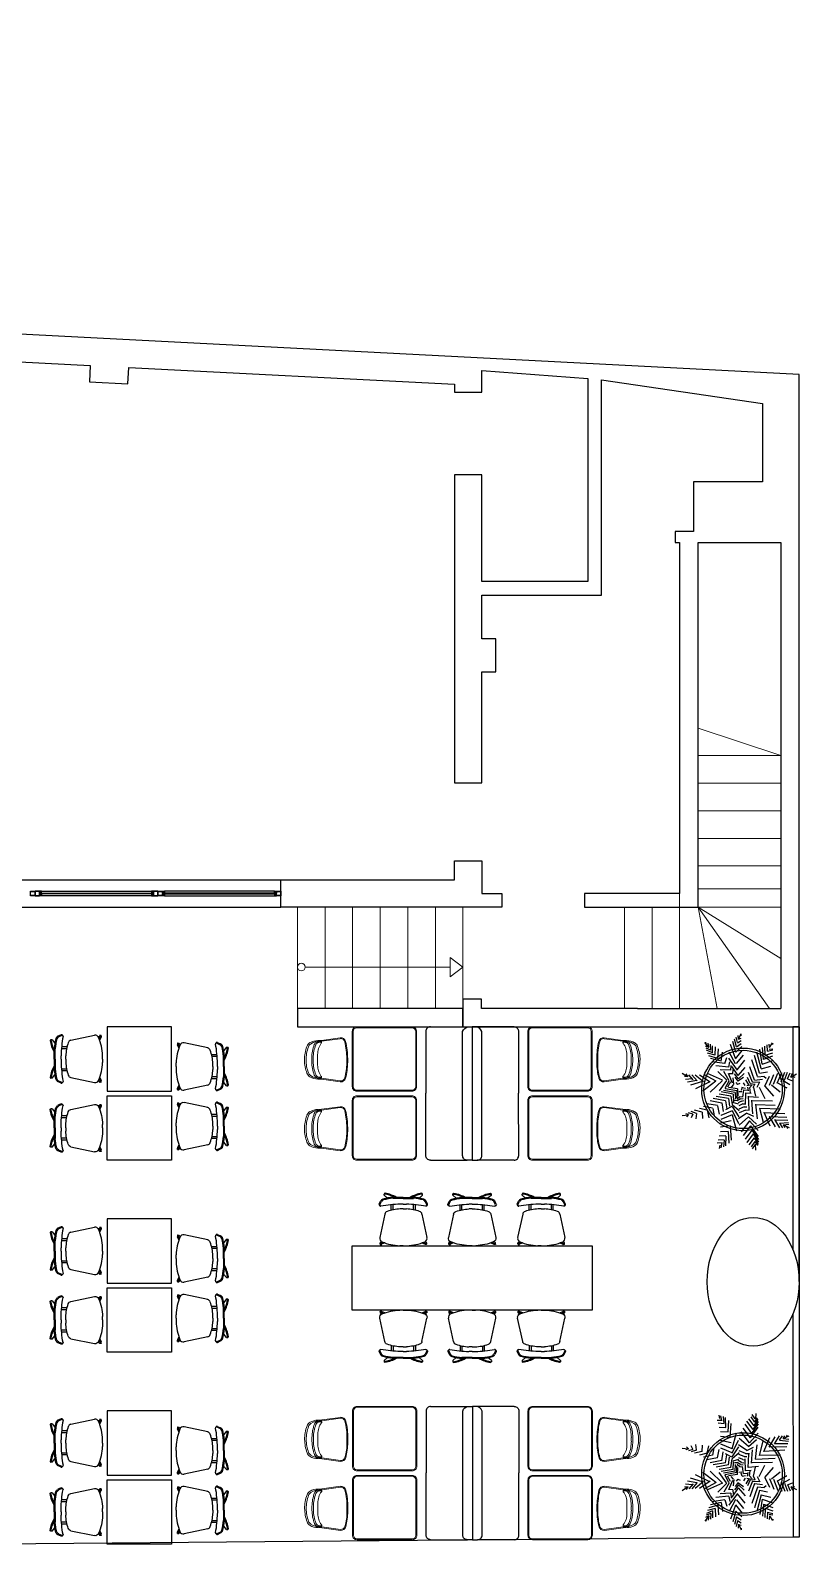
# Model space of a CAD drawing. Header units: centimetres. Extents: x 4865 to 155105, y -10632 to -8826.
# Drawn here: x 7700 to 8537, y -10485 to -8826 of the extents above; entities that cross this region are included whole.
import ezdxf

# ---------------------------------------------------------------- set-up
doc = ezdxf.new("R2010")
doc.units = ezdxf.units.CM
doc.header["$MEASUREMENT"] = 0
for name, color, linetype, lineweight in [('ahsap', 34, 'Continuous', 13), ('kontra-tefriş', 205, 'Continuous', 18), ('çıktı', 255, 'Continuous', 5)]:
    doc.layers.add(name, color=color, linetype=linetype, lineweight=lineweight)
for name, color, linetype, true_color in [('As Built', 7, 'Continuous', 0x5a5a5a), ('Kontra-Cam', 7, 'Continuous', 0xd6cdb8), ('Kontra_Gorunus Cizgi', 7, 'Continuous', 0x9a907e), ('Kontra_Mobilya', 7, 'Continuous', 0x5e5572), ('Kontra_Profil', 7, 'Continuous', 0x6d787c), ('Kontra_Seramik', 7, 'Continuous', 0x455d73)]:
    doc.layers.add(name, color=color, linetype=linetype, true_color=true_color)

# ---------------------------------------------------------------- blocks, each defined once
blk = doc.blocks.new('S2')
at = {"layer": 'kontra-tefriş'}
for p, q in [((-11.4, 0), (-6, 0)), ((-6, 6.4), (-7.8, 6.4)), ((-6, 4.7), (-7.8, 4.7)), ((-6, 6.4), (-3.6, 6.4)), ((-6, 4.7), (-3.6, 4.7)), ((0, 0), (-6, 0)), ((-29.6, -24.6), (-26.8, -4.2)), ((-28.6, -24.7), (-25.8, -4.3)), ((-26.8, -4.2), (-26.6, -0.2)), ((17.3, -24.7), (14.4, -4.3)), ((15.4, -4.2), (15.3, -0.2)), ((18.3, -24.6), (15.4, -4.2)), ((-6.9, -32.7), (-6.8, -32.7)), ((-5.4, -31.7), (-6.7, -31.7)), ((-5.4, -32.7), (-6.7, -32.7)), ((-5.4, -31.7), (-2.2, -31.7)), ((-5.4, -32.7), (-2.2, -32.7))]:
    blk.add_line(p, q, dxfattribs=at)
for centre, radius, start, end in [((-9.2, -0.3), 17.4, 149.8246, 179.7195), ((-9.7, -2), 16.2, 143.6591, 188.0232), ((-20.1, -1.6), 5.36, 154.2435, 207.0789), ((-20.8, -0.4), 4.28, 110.4223, 164.0764), ((-20.4, -2), 4.28, 110.5968, 173.0517), ((-18.2, 4.9), 7.08, 107.1637, 149.8246), ((-11.4, -21), 21, 90, 126.0116), ((-18.2, 4.9), 5.36, 107.1637, 149.8246), ((-6.8, -38.1), 44.5, 91.2998, 110.4223), ((-6.8, -38.1), 42.9, 91.2998, 110.5968), ((-5.1, -29.9), 44.3, 90.3136, 109.9727), ((-5.1, -30), 42.6, 90.3159, 110.0702), ((-5.6, -26.5), 40.8, 69.1846, 89.6662), ((-5.6, -26.5), 39.1, 69.0525, 89.663), ((-4.6, -38.1), 44.5, 69.5777, 88.7002), ((-4.6, -38.1), 42.9, 69.4032, 88.7002), ((6.8, 4.9), 5.36, 30.1754, 72.8363), ((6.8, 4.9), 7.08, 30.1754, 72.8363), ((9, -2), 4.28, 6.9483, 69.4032), ((9.5, -0.4), 4.28, 15.9236, 69.5777), ((-1.6, -2), 16.2, 351.9768, 36.3409), ((-2.1, -0.3), 17.4, 0.2805, 30.1754), ((8.8, -1.6), 5.36, 332.9211, 25.7565), ((-2.9, -43), 45, 119.4604, 120.6303), ((-24.3, -3.5), 0.826, 224.4323, 318.4485), ((-20.8, -2.4), 3.89, 165.784, 208.1186), ((0, -21), 21, 53.9884, 90), ((12.9, -3.5), 0.826, 221.5515, 315.5677), ((9.5, -2.4), 3.89, 331.8814, 14.216), ((-8.5, -43), 45, 59.3697, 60.5396), ((-24.3, -25.2), 5.42, 173.5544, 256.3464), ((-24.3, -25.2), 4.42, 173.5544, 256.3464), ((-6.9, 46.4), 79.1, 256.3464, 270.1225), ((-6.9, 46.4), 78.1, 256.3464, 270.1225), ((-2, 27.2), 58.9, 269.8679, 285.74), ((-2, 27.2), 59.8, 269.868, 285.7097), ((12.9, -25.2), 4.42, 283.6536, 6.4456), ((12.9, -25.2), 5.42, 283.6536, 6.4456)]:
    blk.add_arc(centre, radius, start, end, dxfattribs=at)
blk = doc.blocks.new('fdsfs')
at = {"color": 0, "linetype": 'ByBlock'}
for p, q in [((5557, 224.4), (5602.5, 224.4)), ((5647.9, 224.4), (5602.4, 224.4)), ((5556.9, 79.4), (5596.9, 79.4)), ((5647.9, 79.4), (5607.9, 79.4))]:
    blk.add_line(p, q, dxfattribs=at)
for points in [[(5556.9, 224.4), (5557, 224.4, 0.414214), (5552, 219.4), (5552, 152.3)], [(5602.4, 79.4), (5596.9, 79.4, -0.414214), (5591.9, 84.4), (5591.9, 84.4), (5592, 219.4, -0.292623), (5598, 224.4), (5602.5, 224.4)], [(5602.4, 79.4), (5607.9, 79.4, 0.414214), (5612.9, 84.4), (5612.9, 84.4), (5612.9, 219.4, 0.292623), (5606.9, 224.4), (5602.4, 224.4)], [(5648, 224.4), (5647.9, 224.4, -0.414214), (5652.9, 219.4), (5652.9, 152.3)], [(5556.8, 79.4), (5556.9, 79.4, -0.414214), (5551.9, 84.4), (5552, 152.3)], [(5648, 79.4), (5647.9, 79.4, 0.414214), (5652.9, 84.4), (5652.9, 152.3)]]:
    blk.add_lwpolyline(points, format="xyb", dxfattribs=at)
for points in [[(5602.5, 224.4), (5602.4, 79.4)], [(5602.4, 224.4), (5602.4, 79.4)]]:
    blk.add_lwpolyline(points, dxfattribs=at)
at = {"layer": 'ahsap'}
for points in [[(5472, 219.4, -0.414214), (5477, 224.4), (5537, 224.4, -0.414214), (5542, 219.4), (5542, 159.4, -0.414214), (5537, 154.4), (5477, 154.4, -0.414214), (5472, 159.4)], [(5473, 219.4, -0.414214), (5477, 223.4), (5537, 223.4, -0.414214), (5541, 219.4), (5541, 159.4, -0.414214), (5537, 155.4), (5477, 155.4, -0.414214), (5473, 159.4)], [(5662.9, 219.4, -0.414214), (5667.9, 224.4), (5727.9, 224.4, -0.414214), (5732.9, 219.4), (5732.9, 159.4, -0.414214), (5727.9, 154.4), (5667.9, 154.4, -0.414214), (5662.9, 159.4)], [(5663.9, 219.4, -0.414214), (5667.9, 223.4), (5727.9, 223.4, -0.414214), (5731.9, 219.4), (5731.9, 159.4, -0.414214), (5727.9, 155.4), (5667.9, 155.4, -0.414214), (5663.9, 159.4)], [(5472, 144.4, -0.414214), (5477, 149.4), (5537, 149.4, -0.414214), (5542, 144.4), (5542, 84.4, -0.414214), (5537, 79.4), (5477, 79.4, -0.414214), (5472, 84.4)], [(5662.9, 144.4, -0.414214), (5667.9, 149.4), (5727.9, 149.4, -0.414214), (5732.9, 144.4), (5732.9, 84.4, -0.414214), (5727.9, 79.4), (5667.9, 79.4, -0.414214), (5662.9, 84.4)], [(5473, 144.4, -0.414214), (5477, 148.4), (5537, 148.4, -0.414214), (5541, 144.4), (5541, 84.4, -0.414214), (5537, 80.4), (5477, 80.4, -0.414214), (5473, 84.4)], [(5663.9, 144.4, -0.414214), (5667.9, 148.4), (5727.9, 148.4, -0.414214), (5731.9, 144.4), (5731.9, 84.4, -0.414214), (5727.9, 80.4), (5667.9, 80.4, -0.414214), (5663.9, 84.4)]]:
    blk.add_lwpolyline(points, format="xyb", close=True, dxfattribs=at)
at = {"layer": 'çıktı', "xscale": -1, "rotation": 90}
for p in [(5434.3, 182.9), (5434.3, 107.9)]:
    blk.add_blockref('S2', p, dxfattribs=at)
at = {"layer": 'çıktı', "rotation": 270}
for p in [(5770.6, 182.9), (5770.6, 107.9)]:
    blk.add_blockref('S2', p, dxfattribs=at)
blk = doc.blocks.new('dfgrg')
at = {"color": 129, "true_color": 0x365941}
for p, q in [((97864.4, -49002.8), (97864.3, -49006.7)), ((97838.8, -49007.4), (97838.8, -49007.4)), ((97842.1, -49007.6), (97838.8, -49007.4)), ((97843.6, -49009.6), (97839.6, -49009.3)), ((97840.6, -49006.2), (97840.3, -49003.9)), ((97844.7, -49012.3), (97840.3, -49012.1)), ((97842, -49007.6), (97841.4, -49004.4)), ((97843.5, -49009.5), (97843, -49004.9)), ((97844.7, -49012.1), (97844.5, -49005.6)), ((97846.2, -49015.1), (97846.5, -49007.4)), ((97847.5, -49018.8), (97848.1, -49009.4)), ((97861, -49018.9), (97856, -49012.5)), ((97861.9, -49016), (97857.3, -49010)), ((97862.6, -49013.5), (97858.6, -49007.9)), ((97858.6, -49007.9), (97858.6, -49007.9)), ((97863.3, -49011), (97859.9, -49006.3)), ((97861, -49018.9), (97866.1, -49011.9)), ((97863.7, -49008.5), (97861.3, -49005)), ((97861.9, -49016), (97866.2, -49009.8)), ((97864, -49006.5), (97862.1, -49003.6)), ((97862.6, -49013.5), (97866.2, -49008.1)), ((97863.3, -49011), (97865.9, -49006.6)), ((97863.7, -49008.5), (97865.5, -49005.8)), ((97847.5, -49018.8), (97841, -49018)), ((97846.2, -49015.2), (97841.1, -49014.9)), ((97848.1, -49022.2), (97841.1, -49020.7)), ((97848.8, -49029), (97852.9, -49020.4)), ((97848.9, -49026.2), (97851.6, -49015.6)), ((97859.5, -49024.8), (97853.4, -49019.3)), ((97860.3, -49022.2), (97854.7, -49015)), ((97859.5, -49024.8), (97864.8, -49020)), ((97860.3, -49022.2), (97865.9, -49015.8)), ((97866.8, -49030.6), (97869.4, -49021.2)), ((97869.7, -49027.9), (97873.8, -49018.8)), ((97873.2, -49025.1), (97877.2, -49018.3)), ((97876.8, -49023), (97880, -49017.6)), ((97876.8, -49022.8), (97885.7, -49022.7)), ((97880.1, -49020.6), (97882.1, -49017.6)), ((97880.2, -49020.6), (97886.1, -49021.1)), ((97882.6, -49019.5), (97886.4, -49017.7)), ((97882.6, -49019.5), (97883.7, -49017.7)), ((97882.6, -49019.5), (97886.3, -49019.9)), ((97884.7, -49018.4), (97885.5, -49017.2)), ((97815.8, -49025.8), (97819.6, -49026.2)), ((97819.9, -49026.3), (97818.1, -49026.9)), ((97819.9, -49026.3), (97818.6, -49024.9)), ((97822.7, -49026.7), (97819.9, -49027.5)), ((97822.7, -49026.5), (97821.6, -49024.2)), ((97825.3, -49027.1), (97821.6, -49028.3)), ((97828.9, -49028), (97824, -49029.2)), ((97825.3, -49027), (97824.8, -49023.4)), ((97832.3, -49029.2), (97827.1, -49030.4)), ((97828.9, -49027.9), (97829.1, -49023.8)), ((97835.9, -49030.5), (97829.8, -49031.7)), ((97839, -49032.3), (97832.1, -49033.5)), ((97832.3, -49029.2), (97833.3, -49024.2)), ((97836, -49030.4), (97836.9, -49025.5)), ((97839, -49032.2), (97840.2, -49026.7)), ((97841.2, -49025.7), (97841.3, -49025.7)), ((97848.7, -49028.9), (97841.2, -49025.7)), ((97848.9, -49026.2), (97841.3, -49023.1)), ((97841.9, -49034.1), (97842.9, -49028.3)), ((97848.6, -49031.7), (97844.4, -49029.5)), ((97844.4, -49035.4), (97845.2, -49030.2)), ((97846.3, -49036.9), (97847.1, -49031.8)), ((97848, -49038.5), (97848.7, -49032.9)), ((97848.7, -49031.6), (97853.1, -49024.9)), ((97853.4, -49028.9), (97848.7, -49032.8)), ((97858.5, -49027.3), (97853, -49023.6)), ((97855.9, -49033.4), (97853.2, -49032.2)), ((97856.8, -49031.4), (97853.3, -49030)), ((97857.6, -49029.3), (97853.4, -49027.5)), ((97856.8, -49031.4), (97858.6, -49031.4)), ((97857.7, -49040.8), (97857.5, -49032.9)), ((97857.6, -49029.3), (97860.2, -49029.4)), ((97858.5, -49027.3), (97862.8, -49025.2)), ((97858.6, -49031.4), (97858.6, -49031.4)), ((97859.4, -49038.5), (97859.8, -49029.7)), ((97861.6, -49035.8), (97862.3, -49026.8)), ((97864.2, -49033.1), (97865.4, -49023.5)), ((97864.2, -49033), (97877.2, -49032.5)), ((97866.8, -49030.5), (97880.7, -49030.2)), ((97869.8, -49027.8), (97883.7, -49027)), ((97873.2, -49025), (97885, -49024.6)), ((97885, -49024.6), (97885, -49024.6)), ((97838.1, -49048.5), (97829.3, -49041.8)), ((97842, -49033.9), (97834.2, -49035.4)), ((97842.5, -49048.9), (97834.2, -49041.1)), ((97844.4, -49035.4), (97836.3, -49036.9)), ((97846.3, -49036.9), (97838.2, -49038.3)), ((97845, -49048.8), (97840.1, -49042)), ((97848, -49038.5), (97840.2, -49039.9)), ((97849.5, -49039.9), (97841.6, -49041.3)), ((97850.8, -49041), (97843, -49042.3)), ((97851.8, -49042), (97844.1, -49043.4)), ((97852.9, -49033.2), (97849.3, -49034.3)), ((97849.3, -49034.3), (97849.3, -49034.3)), ((97849.5, -49039.9), (97849.7, -49034.8)), ((97852.5, -49035.4), (97850.3, -49035.6)), ((97850.8, -49041), (97850.9, -49036.5)), ((97851.8, -49042), (97851.9, -49037.5)), ((97853.8, -49038.1), (97852.1, -49036.6)), ((97854.3, -49036.7), (97852.2, -49035.3)), ((97852.3, -49043.3), (97852.6, -49038.6)), ((97855, -49035.2), (97852.7, -49034)), ((97853.3, -49041.6), (97855.3, -49041.5)), ((97853.8, -49038), (97855.6, -49038.2)), ((97854.3, -49036.7), (97856, -49036.9)), ((97855.4, -49044.4), (97854.8, -49042.3)), ((97855, -49035.2), (97856.5, -49035.6)), ((97856.3, -49042.7), (97855.6, -49037.9)), ((97855.9, -49033.4), (97857.6, -49033.5)), ((97856.5, -49042.6), (97859.3, -49042.4)), ((97857.6, -49033.5), (97857.6, -49033.5)), ((97857.6, -49040.6), (97861.4, -49040.4)), ((97859, -49044.4), (97859.4, -49042)), ((97859.7, -49038.3), (97866.2, -49037.8)), ((97860.2, -49044.2), (97860.6, -49040.8)), ((97861.4, -49040.4), (97861.4, -49040.4)), ((97861.4, -49040.4), (97861.4, -49040.4)), ((97875.5, -49035.2), (97862, -49035.4)), ((97862.8, -49044.3), (97864.2, -49038.4)), ((97866.6, -49044.5), (97870.3, -49037)), ((97870.3, -49045.1), (97876.1, -49038.5)), ((97874.9, -49046), (97880.6, -49041.4)), ((97815.8, -49053.8), (97819.3, -49051.4)), ((97819.8, -49051.4), (97817.2, -49051.5)), ((97822.4, -49050), (97818, -49049.6)), ((97819.5, -49051.4), (97818.3, -49053.2)), ((97818.3, -49053.2), (97818.3, -49053.2)), ((97825.5, -49048.8), (97819.3, -49047.7)), ((97823, -49049.4), (97820.1, -49052.6)), ((97829.1, -49048.1), (97821.3, -49045.7)), ((97821.3, -49052.6), (97821.3, -49052.6)), ((97825.7, -49048.6), (97822.2, -49052.6)), ((97829.9, -49047.9), (97824.3, -49052.4)), ((97833.7, -49047.8), (97824.6, -49043.4)), ((97834.3, -49047.7), (97827.1, -49052.4)), ((97838.2, -49048.5), (97830.4, -49052.7)), ((97842.5, -49049), (97832.5, -49053.4)), ((97845.2, -49049), (97839.4, -49054.8)), ((97846.8, -49048.7), (97843.2, -49054.8)), ((97846.5, -49048.4), (97843.9, -49043.5)), ((97847.6, -49047.9), (97845.7, -49044.4)), ((97852.3, -49043.3), (97846.4, -49044.2)), ((97849, -49047.1), (97846.4, -49053.4)), ((97849.6, -49046.3), (97848.2, -49044.5)), ((97852.7, -49052.1), (97848.6, -49058.1)), ((97850, -49046.5), (97849.4, -49050.6)), ((97849.5, -49044.8), (97849.5, -49044.8)), ((97852.9, -49050), (97850.4, -49053.3)), ((97852.7, -49048.5), (97850.7, -49051.1)), ((97852.5, -49046.2), (97851.4, -49047.6)), ((97852.5, -49046.4), (97854.2, -49047)), ((97852.6, -49048.6), (97856.2, -49051.1)), ((97852.7, -49052.1), (97857.4, -49057.4)), ((97852.9, -49050), (97856.7, -49053.5)), ((97855.4, -49044.3), (97857.6, -49043.8)), ((97857.3, -49045.6), (97856.2, -49047.4)), ((97859.9, -49046.1), (97857.9, -49049.3)), ((97858.4, -49045.6), (97861, -49046)), ((97860.8, -49046.8), (97858.9, -49050.8)), ((97862.2, -49047.7), (97859.7, -49054.2)), ((97860.3, -49044.1), (97862, -49046)), ((97863.6, -49049.1), (97860.5, -49058)), ((97860.8, -49046.8), (97864.1, -49046.5)), ((97865.5, -49051.5), (97861.9, -49062.5)), ((97862.2, -49047.7), (97866.9, -49047.9)), ((97862.6, -49044.2), (97863.9, -49046.5)), ((97863.6, -49049.1), (97868.9, -49049.8)), ((97865.3, -49044.5), (97867.1, -49048)), ((97865.6, -49051.3), (97870.2, -49051.8)), ((97870, -49051.6), (97871.3, -49050.5)), ((97870.3, -49045.1), (97873.5, -49051.7)), ((97873.4, -49045.8), (97876.4, -49052.9)), ((97876.1, -49046.4), (97879.1, -49053.7)), ((97878.6, -49047.2), (97881.7, -49054.2)), ((97878.7, -49047.4), (97885, -49044.1)), ((97881.1, -49048), (97883.7, -49054.3)), ((97882.6, -49048.8), (97886.9, -49046.3)), ((97883.3, -49049), (97885.4, -49054.3)), ((97885, -49044.1), (97884.7, -49044)), ((97885.3, -49050), (97888.8, -49048.7)), ((97885.4, -49049.9), (97887.2, -49054)), ((97887.7, -49051.1), (97891.4, -49053.2)), ((97887.7, -49051.1), (97888.7, -49053.6)), ((97888.8, -49048.7), (97888.8, -49048.7)), ((97889, -49051.7), (97890.2, -49051.1)), ((97841.5, -49061.7), (97834.5, -49063.3)), ((97843.9, -49060), (97835.3, -49061.2)), ((97836, -49060.6), (97836, -49060.6)), ((97846.6, -49057.6), (97837.9, -49058.5)), ((97848, -49055.6), (97840.9, -49056)), ((97841.5, -49061.7), (97842.4, -49067.6)), ((97841.7, -49055.3), (97841.7, -49055.3)), ((97843.9, -49060), (97845.2, -49064.1)), ((97846.5, -49057.7), (97847.3, -49061.1)), ((97849.2, -49053.3), (97846.6, -49053.2)), ((97852.3, -49055.8), (97846.7, -49063.6)), ((97851, -49059.8), (97846.8, -49067.7)), ((97848, -49055.6), (97848.2, -49058.8)), ((97849.2, -49053.3), (97849.4, -49056.2)), ((97851, -49063.2), (97855.4, -49068.8)), ((97851.7, -49060), (97856.2, -49065.6)), ((97852.2, -49055.9), (97857.1, -49062.2)), ((97866.8, -49053.7), (97863.5, -49065.3)), ((97867.9, -49056.7), (97865.2, -49067.6)), ((97866.9, -49053.6), (97872.2, -49054.6)), ((97868.6, -49059.6), (97867.1, -49069.6)), ((97867.9, -49056.6), (97874.4, -49058.3)), ((97868.6, -49059.6), (97875.6, -49062)), ((97869.5, -49062.8), (97868.9, -49070.7)), ((97869.5, -49062.9), (97875.6, -49065.1)), ((97880.1, -49054.2), (97880.1, -49054.2)), ((97833.3, -49070.6), (97830.8, -49074)), ((97833.3, -49070.6), (97831.2, -49071.6)), ((97831.6, -49073), (97831.3, -49074.1)), ((97834.6, -49069), (97831.5, -49070.2)), ((97835.8, -49067.2), (97831.8, -49069)), ((97837.6, -49065.6), (97832.5, -49067)), ((97833.3, -49070.6), (97833, -49073.5)), ((97839.4, -49063.5), (97833.4, -49065.2)), ((97833.4, -49065.2), (97833.4, -49065.2)), ((97834.6, -49069), (97834.5, -49072.8)), ((97835.8, -49067.2), (97835.9, -49071.8)), ((97837.6, -49065.6), (97837.8, -49071.2)), ((97839.4, -49063.5), (97839.7, -49069.8)), ((97851, -49063.4), (97847.8, -49072.7)), ((97851.2, -49067.4), (97849.3, -49074.6)), ((97851.6, -49071.1), (97850.4, -49076.3)), ((97851.2, -49067.5), (97855.1, -49071.3)), ((97851.6, -49071.1), (97854.7, -49073.3)), ((97863.5, -49065.3), (97863.5, -49065.3)), ((97870.7, -49065.5), (97870.3, -49071.6)), ((97870.7, -49065.5), (97875.8, -49067.2)), ((97872.2, -49068.2), (97872, -49072.5)), ((97872.2, -49068.2), (97875.8, -49069.1)), ((97873.5, -49070.6), (97873.2, -49072.9)), ((97873.3, -49069.5), (97875.7, -49069.8)), ((97873.5, -49070.6), (97875.5, -49073.7)), ((97874.8, -49072.7), (97876.1, -49073.3)), ((97852.3, -49073.9), (97851.5, -49077.5)), ((97852.4, -49073.7), (97854.8, -49075.2)), ((97853, -49076.1), (97852.7, -49078.6)), ((97853, -49076.1), (97854.8, -49079.9)), ((97853, -49076.3), (97854.8, -49076.8)), ((97854.2, -49078.7), (97855.1, -49079))]:
    blk.add_line(p, q, dxfattribs=at)
blk = doc.blocks.new('dgrgg')
at = {"layer": 'Kontra_Mobilya'}
for p, q in [((97983.8, -49745.4), (97985.3, -49741.9)), ((97984.5, -49746.1), (97986.3, -49742.3)), ((97989.1, -49735.6), (97989.1, -49734.2)), ((97989.1, -49735.6), (97992.8, -49738.6)), ((98009.9, -49737.9), (97998.9, -49737.9)), ((98009.9, -49738.9), (97998.9, -49738.9)), ((98009.9, -49737.9), (98021.2, -49737.9)), ((98009.9, -49738.9), (98021.2, -49738.9)), ((98030.9, -49735.6), (98027.3, -49738.6)), ((98030.9, -49735.6), (98030.9, -49734.2)), ((98035.5, -49746.1), (98033.8, -49742.3)), ((98036.3, -49745.4), (98034.7, -49741.9)), ((97984.6, -49747.2), (97984, -49746.5)), ((97989.8, -49756), (97984.3, -49781.6)), ((97996.9, -49751.7), (97996.9, -49745.9)), ((97998.9, -49751.3), (97998.9, -49745.8)), ((98009.9, -49745.4), (98006.6, -49745.4)), ((98009.9, -49750.4), (98006.6, -49750.4)), ((98009.9, -49745.4), (98013.4, -49745.4)), ((98009.9, -49750.4), (98013.4, -49750.4)), ((98021.1, -49751.3), (98021.1, -49745.8)), ((98023.1, -49751.7), (98023.1, -49745.9)), ((98030.3, -49756), (98035.7, -49781.6)), ((98035.4, -49747.2), (98036.1, -49746.5)), ((97984.7, -49788.8), (97984.7, -49787.4)), ((97986.2, -49785.9), (97984.8, -49787.3)), ((97988.2, -49786.7), (97984.8, -49788.6)), ((97984.9, -49789), (97986.4, -49789)), ((97989.8, -49787.3), (97986.4, -49788.9)), ((98009.9, -49790.4), (98006.2, -49790.4)), ((98009.9, -49790.4), (98013.9, -49790.4)), ((98030.3, -49787.3), (98033.6, -49788.9)), ((98031.9, -49786.7), (98035.3, -49788.6)), ((98035.2, -49789), (98033.7, -49789)), ((98033.9, -49785.9), (98035.3, -49787.3)), ((98035.4, -49788.8), (98035.4, -49787.4))]:
    blk.add_line(p, q, dxfattribs=at)
for centre, radius, start, end in [((97989, -49743.6), 4, 105.2244, 155.4874), ((97989, -49743.6), 3, 105.2244, 155.4874), ((98002.7, -49794.1), 56.4, 93.945, 105.2244), ((98002.7, -49794.1), 55.4, 93.945, 105.2244), ((97990.3, -49734.5), 1.19, 97.4352, 163.991), ((97983.7, -49770.7), 36.9, 62.8011, 81.6139), ((97983.7, -49770.7), 37.9, 59.9944, 80.318), ((98036.3, -49770.7), 37.9, 99.682, 120.0056), ((98036.3, -49770.7), 36.9, 98.3861, 117.1989), ((98017.3, -49794.1), 55.4, 74.7756, 86.055), ((98017.3, -49794.1), 56.4, 74.7756, 86.055), ((98029.8, -49734.5), 1.19, 16.009, 82.5648), ((98031.1, -49743.6), 3, 24.5126, 74.7756), ((98031.1, -49743.6), 4, 24.5126, 74.7756), ((97984.7, -49745.8), 1, 155.4874, 225), ((97985.4, -49746.5), 1, 155.4874, 280.696), ((98008.8, -49870.1), 124.8, 90.9946, 100.696), ((97993.7, -49756.9), 4, 109.5539, 167.9986), ((98008.3, -49797.9), 47.5, 91.9986, 109.5539), ((98011.3, -49870.1), 124.8, 79.304, 89.0054), ((98011.8, -49797.9), 47.5, 70.4461, 88.0014), ((98026.4, -49756.9), 4, 12.0014, 70.4461), ((98034.6, -49746.5), 1, 259.304, 24.5126), ((98035.4, -49745.8), 1, 315, 24.5126), ((97988.3, -49782.5), 4, 167.9986, 247.4344), ((97984.9, -49787.4), 0.2, 135, 180), ((97984.9, -49788.8), 0.2, 118.8237, 270), ((97986.4, -49788.8), 0.2, 270, 295.7946), ((98008, -49734.9), 55.5, 247.4344, 268.1009), ((98012, -49734.9), 55.5, 271.8991, 292.5656), ((98031.8, -49782.5), 4, 292.5656, 12.0014), ((98033.7, -49788.8), 0.2, 244.2054, 270), ((98035.2, -49788.8), 0.2, 270, 61.1763), ((98035.2, -49787.4), 0.2, 0, 45)]:
    blk.add_arc(centre, radius, start, end, dxfattribs=at)

msp = doc.modelspace()

# ---------------------------------------------------------------- linework, layer by layer
at = {"linetype": 'Continuous', "lineweight": 0}
for p, q in [((8426.44, -9584.94), (8516.44, -9614.94)), ((8426.44, -9614.94), (8516.44, -9614.94)), ((8426.44, -9644.94), (8516.44, -9644.94)), ((8426.44, -9674.94), (8516.44, -9674.94)), ((8426.44, -9704.94), (8516.44, -9704.94)), ((8406.44, -9734.94), (8406.44, -9889.94)), ((8426.44, -9734.94), (8516.44, -9734.94)), ((8426.44, -9759.94), (8516.44, -9759.94)), ((7990.79, -9779.94), (7990.79, -9909.94)), ((8020.79, -9779.94), (8020.79, -9889.94)), ((8050.79, -9779.94), (8050.79, -9889.94)), ((8080.79, -9779.94), (8080.79, -9889.94)), ((8110.79, -9779.94), (8110.79, -9889.94)), ((8140.79, -9779.94), (8140.79, -9889.94)), ((8170.79, -9779.94), (8170.79, -9909.94)), ((8303.1, -9779.94), (8516.44, -9779.94)), ((8346.44, -9779.94), (8346.44, -9889.94)), ((8376.44, -9779.94), (8376.44, -9889.94)), ((8426.44, -9779.94), (8447.43, -9889.94)), ((8426.44, -9779.94), (8504.03, -9889.94)), ((8426.44, -9779.94), (8516.44, -9835.66)), ((8170.79, -9844.94), (8156.9, -9834.41, 0)), ((8156.9, -9834.41, 0), (8156.9, -9855.47, 0)), ((8156.9, -9844.94, 0), (7999.1, -9844.94)), ((8170.79, -9844.94), (8156.9, -9855.47, 0))]:
    msp.add_line(p, q, dxfattribs=at)
msp.add_circle((7994.95, -9844.94), 4.15, dxfattribs=at)
at = {"layer": 'As Built'}
for p, q in [((7437.79, -9749.94), (7972.79, -9749.94)), ((7437.79, -9779.94), (7972.79, -9779.94)), ((8536.44, -9909.94), (8536.44, -10464.49)), ((8536.44, -9909.94), (8536.44, -10464.49)), ((8536.44, -9909.94), (8536.44, -10464.49)), ((8536.44, -9909.94), (8536.44, -10464.49)), ((8536.44, -9909.94), (8536.44, -10464.49)), ((8536.44, -9909.94), (8536.44, -10464.49)), ((6256.44, -10484.94), (8536.44, -10464.49)), ((6256.44, -10484.94), (8536.44, -10464.49)), ((6256.44, -10484.94), (8536.44, -10464.49)), ((6256.44, -10484.94), (8536.44, -10464.49)), ((6256.44, -10484.94), (8536.44, -10464.49)), ((6256.44, -10484.94), (8536.44, -10464.49)), ((6256.44, -10484.94), (8536.44, -10464.49)), ((6256.44, -10484.94), (8536.44, -10464.49))]:
    msp.add_line(p, q, dxfattribs=at)
at = {"layer": 'As Built', "flags": 128}
for points in [[(8516.44, -9909.94), (8536.44, -9909.94), (8536.44, -9200.28), (7114.02, -9126.98), (5793.19, -8893.85), (4938.08, -8826.27), (4864.65, -9755.44), (4894.74, -9755.44), (4965.49, -8860.25), (5541.38, -8904.56), (6134.18, -9035.52), (6137.63, -9019.9), (6154.79, -9023.69), (6161.41, -8989.3), (7392.79, -9206.65), (7392.79, -9291.85)], [(7422.79, -9172.94), (7765.34, -9190.59), (7764.41, -9208.56), (7806.36, -9210.73), (7807.28, -9192.75), (8161.44, -9211), (8161.44, -9219.55), (8191.44, -9219.55), (8191.44, -9196.06), (8306.44, -9204.81), (8306.44, -9425.55), (8191.44, -9425.55), (8191.44, -9309.55), (8161.44, -9309.55), (8161.44, -9644.55), (8191.44, -9644.55), (8191.44, -9523.94), (8206.44, -9523.94), (8206.44, -9487.94), (8191.44, -9487.94), (8191.44, -9440.55), (8321.44, -9440.55), (8321.44, -9206.06), (8496.44, -9232.06), (8496.44, -9317.06), (8421.44, -9317.06), (8421.44, -9371.06), (8401.44, -9371.06), (8401.44, -9383.06), (8406.44, -9383.06), (8406.44, -9764.94), (8303.1, -9764.94), (8303.1, -9779.94), (8426.44, -9779.94), (8426.44, -9383.06), (8516.44, -9383.06), (8516.44, -9889.94)], [(8213.1, -9779.94), (7972.79, -9779.94), (7972.79, -9749.94), (8161.44, -9749.94), (8161.44, -9729.55), (8191.44, -9729.55), (8191.44, -9764.94), (8213.1, -9764.94), (8213.1, -9779.94)], [(8191.44, -9764.94), (8213.1, -9764.94), (8213.1, -9779.94), (8191.44, -9779.94)], [(8360.79, -9889.94), (8190.79, -9889.94), (8190.79, -9879.94), (8170.79, -9879.94), (8170.79, -9909.94), (8536.44, -9909.94)], [(8360.79, -9889.94), (8516.44, -9889.94)]]:
    msp.add_lwpolyline(points, dxfattribs=at)
msp.add_lwpolyline([(8170.79, -9889.94), (7990.79, -9889.94), (7990.79, -9909.94), (8170.79, -9909.94)], close=True, dxfattribs=at)
at = {"layer": 'As Built'}
for centre, radius in [((8475.48, -9977.98), 45), ((8475.48, -9977.98), 42.57), ((8475.48, -10396.45), 45), ((8475.48, -10396.45), 42.57)]:
    msp.add_circle(centre, radius, dxfattribs=at)
msp.add_ellipse((8486.44, -10187.21), major_axis=(0, 70), ratio=0.7142857, dxfattribs=at)
at = {"layer": 'Kontra-Cam'}
for points in [[(7710.29, -9765.44), (7710.29, -9764.44), (7834.04, -9764.44), (7834.04, -9765.44)], [(7967.79, -9765.44), (7967.79, -9764.44), (7844.04, -9764.44), (7844.04, -9765.44)]]:
    msp.add_lwpolyline(points, close=True, dxfattribs=at)
at = {"layer": 'Kontra_Gorunus Cizgi'}
for p, q in [((7712.29, -9762.44), (7832.04, -9762.44)), ((7832.04, -9767.44), (7712.29, -9767.44)), ((7965.79, -9762.44), (7846.04, -9762.44)), ((7846.04, -9767.44), (7965.79, -9767.44))]:
    msp.add_line(p, q, dxfattribs=at)
at = {"layer": 'Kontra_Mobilya'}
for points in [[(7853.73, -9909.94), (7783.73, -9909.94), (7783.73, -9979.94), (7853.73, -9979.94)], [(7853.73, -10054.94), (7783.73, -10054.94), (7783.73, -9984.94), (7853.73, -9984.94)], [(7853.73, -10118.76), (7783.73, -10118.76), (7783.73, -10188.76), (7853.73, -10188.76)], [(8050.41, -10147.96), (8311.31, -10147.96), (8311.31, -10217.96), (8050.41, -10217.96)], [(7853.73, -10263.76), (7783.73, -10263.76), (7783.73, -10193.76), (7853.73, -10193.76)], [(7853.73, -10327.57), (7783.73, -10327.57), (7783.73, -10397.57), (7853.73, -10397.57)], [(7853.73, -10472.57), (7783.73, -10472.57), (7783.73, -10402.57), (7853.73, -10402.57)]]:
    msp.add_lwpolyline(points, close=True, dxfattribs=at)
at = {"layer": 'Kontra_Profil', "flags": 128}
for points in [[(7705.29, -9762.44), (7705.29, -9767.44), (7700.29, -9767.44), (7700.29, -9762.44), (7705.29, -9762.44)], [(7705.29, -9762.44), (7705.29, -9767.44), (7710.29, -9767.44), (7710.29, -9762.44), (7705.29, -9762.44)], [(7972.79, -9762.44), (7972.79, -9767.44), (7967.79, -9767.44), (7967.79, -9762.44), (7972.79, -9762.44)]]:
    msp.add_lwpolyline(points, dxfattribs=at)
for points in [[(7705.09, -9762.64), (7705.09, -9767.24), (7700.49, -9767.24), (7700.49, -9762.64)], [(7705.49, -9762.64), (7705.49, -9767.24), (7710.09, -9767.24), (7710.09, -9762.64)], [(7972.59, -9762.64), (7972.59, -9767.24), (7967.99, -9767.24), (7967.99, -9762.64)]]:
    msp.add_lwpolyline(points, close=True, dxfattribs=at)
at = {"layer": 'Kontra_Profil'}
for points in [[(7712.29, -9764.44), (7712.29, -9762.44), (7710.29, -9762.44), (7710.29, -9764.44)], [(7712.29, -9765.44), (7712.29, -9767.44), (7710.29, -9767.44), (7710.29, -9765.44)], [(7712.14, -9764.29), (7712.14, -9762.59), (7710.44, -9762.59), (7710.44, -9764.29)], [(7712.14, -9765.59), (7712.14, -9767.29), (7710.44, -9767.29), (7710.44, -9765.59)], [(7834.04, -9764.44), (7834.04, -9762.44), (7832.04, -9762.44), (7832.04, -9764.44)], [(7832.04, -9765.44), (7832.04, -9767.44), (7834.04, -9767.44), (7834.04, -9765.44)], [(7832.19, -9762.59), (7832.19, -9764.29), (7833.89, -9764.29), (7833.89, -9762.59)], [(7832.19, -9765.59), (7832.19, -9767.29), (7833.89, -9767.29), (7833.89, -9765.59)], [(7839.04, -9767.44), (7839.04, -9762.44), (7834.04, -9762.44), (7834.04, -9767.44)], [(7838.84, -9767.24), (7838.84, -9762.64), (7834.24, -9762.64), (7834.24, -9767.24)], [(7839.04, -9767.44), (7839.04, -9762.44), (7844.04, -9762.44), (7844.04, -9767.44)], [(7839.24, -9767.24), (7839.24, -9762.64), (7843.84, -9762.64), (7843.84, -9767.24)], [(7844.04, -9764.44), (7844.04, -9762.44), (7846.04, -9762.44), (7846.04, -9764.44)], [(7846.04, -9765.44), (7846.04, -9767.44), (7844.04, -9767.44), (7844.04, -9765.44)], [(7845.89, -9762.59), (7845.89, -9764.29), (7844.19, -9764.29), (7844.19, -9762.59)], [(7845.89, -9765.59), (7845.89, -9767.29), (7844.19, -9767.29), (7844.19, -9765.59)], [(7965.79, -9764.44), (7965.79, -9762.44), (7967.79, -9762.44), (7967.79, -9764.44)], [(7965.79, -9765.44), (7965.79, -9767.44), (7967.79, -9767.44), (7967.79, -9765.44)], [(7965.94, -9764.29), (7965.94, -9762.59), (7967.64, -9762.59), (7967.64, -9764.29)], [(7965.94, -9765.59), (7965.94, -9767.29), (7967.64, -9767.29), (7967.64, -9765.59)]]:
    msp.add_lwpolyline(points, close=True, dxfattribs=at)
at = {"layer": 'Kontra_Seramik'}
msp.add_lwpolyline([(8529.64, -10222.45), (8529.82, -10464.49), (8536.82, -10464.49), (8536.44, -9909.94), (8529.44, -9909.94), (8529.59, -10151.84)], dxfattribs=at)

# ---------------------------------------------------------------- block references
at = {"layer": 'Kontra_Mobilya'}
for p, rotation in [((-42011.65, -107954.86), 90.00000000000001), ((57649.12, 88056.97), 270), ((57649.12, 87991.97), 270), ((-42011.65, -108163.68), 90.00000000000001), ((57649.12, 87848.15), 270), ((57649.12, 87783.15), 270), ((106190.79, -60008.34), 180), ((-42011.65, -108372.5), 90.00000000000001), ((57649.12, 87639.33), 270), ((57649.12, 87574.33), 270)]:
    msp.add_blockref('dgrgg', p, dxfattribs=dict(at, rotation=rotation))
at = {"layer": 'Kontra_Mobilya', "xscale": -1}
for name, p in [('fdsfs', (13783.29, -10134.35)), ('dgrgg', (106190.79, 39642.42)), ('fdsfs', (13783.49, -10547.18))]:
    msp.add_blockref(name, p, dxfattribs=at)
at = {"layer": 'Kontra_Mobilya', "xscale": -1.644700264688668, "yscale": 1.644700264688668, "zscale": 1.644700264688668, "rotation": 180}
msp.add_blockref('dfgrg', (-152468.37, -90638.97), dxfattribs=at)
at = {"layer": 'Kontra_Mobilya', "xscale": -1}
for p, rotation in [((-42011.65, 87989.99), 90), ((-42011.65, 87781.17), 90), ((-89904.1, -60008.34), 180), ((-89754.07, -60008.34), 180), ((-42011.65, 87572.35), 90)]:
    msp.add_blockref('dgrgg', p, dxfattribs=dict(at, rotation=rotation))
at = {"layer": 'Kontra_Mobilya'}
for p in [(-89904.1, 39642.42), (-89754.07, 39642.42)]:
    msp.add_blockref('dgrgg', p, dxfattribs=at)
at = {"layer": 'Kontra_Mobilya', "xscale": 1.644700264688668, "yscale": 1.644700264688668, "zscale": 1.644700264688668}
msp.add_blockref('dfgrg', (-152468.37, 70264.55), dxfattribs=at)

doc.saveas('drawing.dxf')
